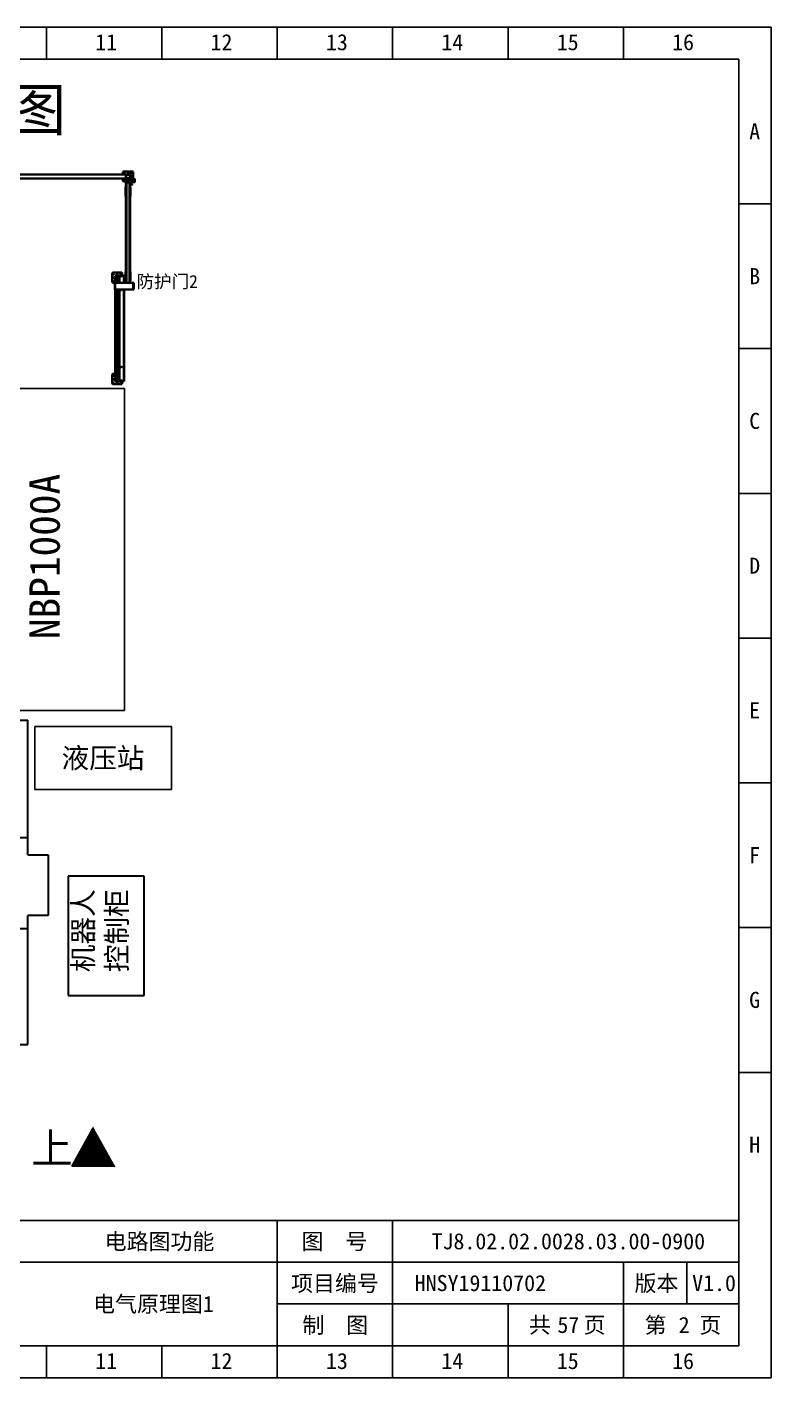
# Model space of a CAD drawing. Header units: millimetres. Extents: x 914 to 910632, y -176 to 682692.
# Drawn here: x 2414.4 to 2530.1, y 1770.9 to 1980.9 of the extents above; entities that cross this region are included whole.
import ezdxf
from ezdxf.enums import TextEntityAlignment as Align

# ---------------------------------------------------------------- set-up
doc = ezdxf.new("R2010")
doc.units = ezdxf.units.MM
doc.linetypes.add('EB_DASHDOT', pattern=[39, 30, -3, 3, -3])
for name, color, linetype, lineweight in [('尺寸线层', 3, 'Continuous', 18), ('画图', 3, 'Continuous', 30), ('绘图', 7, 'Continuous', 30)]:
    doc.layers.add(name, color=color, linetype=linetype, lineweight=lineweight)
doc.layers.add('建筑', color=4, linetype='Continuous')
doc.styles.get("Standard").update_dxf_attribs({"font": 'arial.ttf'})
doc.styles.add('宋体', font='')
doc.styles.get('宋体').set_extended_font_data('宋体')

# ---------------------------------------------------------------- blocks, each defined once
blk = doc.blocks.new('ee4e34')
at = {"layer": '画图', "lineweight": 30}
for p, q in [((1170974, -786413), (1170974, -789613)), ((1170974, -786413), (1172074, -786413)), ((1172074, -787741), (1172074, -786413)), ((1170974, -787570), (1172074, -787570)), ((1172074, -787741), (1172274, -787741)), ((1172274, -787741), (1172274, -788341)), ((1172074, -789613), (1172074, -788341)), ((1172274, -788341), (1172074, -788341)), ((1170974, -788470), (1172074, -788470)), ((1170974, -789613), (1172074, -789613))]:
    blk.add_line(p, q, dxfattribs=at)
at = {"layer": '尺寸线层', "color": 0}
blk.add_text('去毛刺', height=300, rotation=270, dxfattribs=at).set_placement((1171462, -787577))
blk = doc.blocks.new('后右')
at = {"color": 4, "linetype": 'Continuous', "lineweight": 35}
for p, q in [((1204819, -781787), (1204819, -780687)), ((1204859, -781787), (1204859, -780687)), ((1202794, -781651), (1202789, -781656)), ((1202789, -781698), (1202789, -781656)), ((1202789, -781698), (1202789, -781703)), ((1202814, -781698), (1202789, -781698)), ((1202789, -781746), (1202789, -781703)), ((1202814, -781703), (1202789, -781703)), ((1202794, -781651), (1202836, -781651)), ((1202814, -781698), (1202814, -781703)), ((1202819, -781698), (1202814, -781698)), ((1202819, -781703), (1202814, -781703)), ((1203724, -781681), (1202819, -781681)), ((1202819, -781689), (1202819, -781681)), ((1202819, -781713), (1202819, -781689)), ((1203724, -781689), (1202819, -781689)), ((1202819, -781721), (1202819, -781713)), ((1203724, -781713), (1202819, -781713)), ((1202819, -781721), (1203724, -781721)), ((1202819, -781724), (1202819, -781721)), ((1202819, -781766), (1202819, -781724)), ((1202819, -781724), (1203724, -781724)), ((1202836, -781651), (1202841, -781651)), ((1202836, -781676), (1202836, -781651)), ((1202836, -781681), (1202836, -781676)), ((1202836, -781676), (1202841, -781676)), ((1202841, -781651), (1202884, -781651)), ((1202841, -781676), (1202841, -781651)), ((1202841, -781681), (1202841, -781676)), ((1202889, -781656), (1202884, -781651)), ((1202889, -781656), (1202889, -781681)), ((1203724, -781678), (1203724, -781682)), ((1203724, -781678), (1203789, -781678)), ((1203724, -781682), (1203789, -781682)), ((1203724, -781682), (1203724, -781859)), ((1203794, -781651), (1203789, -781656)), ((1203789, -781678), (1203789, -781656)), ((1203789, -781678), (1203789, -781682)), ((1203859, -781681), (1203789, -781681)), ((1203789, -781682), (1203789, -781859)), ((1203859, -781689), (1203789, -781689)), ((1203859, -781713), (1203789, -781713)), ((1203789, -781721), (1203859, -781721)), ((1203789, -781724), (1203859, -781724)), ((1203794, -781651), (1203836, -781651)), ((1203841, -781651), (1203836, -781651)), ((1203836, -781651), (1203836, -781676)), ((1203841, -781676), (1203836, -781676)), ((1203836, -781676), (1203836, -781681)), ((1203841, -781651), (1203884, -781651)), ((1203841, -781651), (1203841, -781676)), ((1203841, -781676), (1203841, -781681)), ((1203859, -781681), (1203859, -781689)), ((1203859, -781689), (1203859, -781713)), ((1203859, -781698), (1203864, -781698)), ((1203859, -781703), (1203864, -781703)), ((1203859, -781713), (1203859, -781721)), ((1203859, -781724), (1203859, -781721)), ((1203859, -781766), (1203859, -781724)), ((1203864, -781698), (1203864, -781703)), ((1203864, -781698), (1203889, -781698)), ((1203864, -781703), (1203889, -781703)), ((1203889, -781656), (1203884, -781651)), ((1203889, -781656), (1203889, -781698)), ((1203889, -781698), (1203889, -781703)), ((1203889, -781703), (1203889, -781746)), ((1202789, -781746), (1202794, -781751)), ((1202819, -781751), (1202794, -781751)), ((1202819, -781769), (1202819, -781766)), ((1202819, -781766), (1203724, -781766)), ((1202819, -781769), (1203724, -781769)), ((1203724, -781859), (1203789, -781859)), ((1203724, -781859), (1203724, -781863)), ((1203724, -781863), (1203789, -781863)), ((1203789, -781766), (1203859, -781766)), ((1203789, -781769), (1203859, -781769)), ((1203789, -781775), (1203848, -781775)), ((1203789, -781787), (1203848, -781787)), ((1204778, -781792), (1203789, -781792)), ((1204778, -781822), (1203789, -781822)), ((1204778, -781827), (1203789, -781827)), ((1203789, -781859), (1203789, -781863)), ((1203795, -781769), (1203795, -781770)), ((1203795, -781770), (1203821, -781770)), ((1203798, -781770), (1203798, -781775)), ((1203808, -781832), (1203808, -781827)), ((1203898, -781832), (1203808, -781832)), ((1203818, -781775), (1203818, -781770)), ((1203821, -781770), (1203821, -781769)), ((1203848, -781775), (1203848, -781787)), ((1203848, -781782), (1203898, -781782)), ((1204778, -781787), (1203848, -781787)), ((1203884, -781751), (1203859, -781751)), ((1203859, -781766), (1203859, -781769)), ((1203884, -781751), (1203889, -781746)), ((1203898, -781782), (1203898, -781787)), ((1203898, -781827), (1203898, -781832)), ((1204643, -781787), (1204643, -781782)), ((1204643, -781782), (1204733, -781782)), ((1204643, -781832), (1204643, -781827)), ((1204733, -781832), (1204643, -781832)), ((1204733, -781782), (1204733, -781787)), ((1204733, -781827), (1204733, -781832)), ((1204749, -781835), (1204749, -781839)), ((1204760, -781835), (1204749, -781835)), ((1204749, -781839), (1204760, -781839)), ((1204755, -781846), (1204754, -781847)), ((1204754, -781847), (1204754, -781849)), ((1204754, -781847), (1204765, -781847)), ((1204754, -781849), (1204755, -781849)), ((1204754, -781849), (1204765, -781849)), ((1204765, -781846), (1204755, -781846)), ((1204755, -781849), (1204765, -781849)), ((1204756, -781839), (1204756, -781846)), ((1204760, -781839), (1204760, -781835)), ((1204784, -781835), (1204760, -781835)), ((1204838, -781839), (1204760, -781839)), ((1204763, -781846), (1204763, -781839)), ((1204765, -781847), (1204765, -781846)), ((1204765, -781849), (1204765, -781847)), ((1204765, -781849), (1204765, -781849)), ((1204778, -781787), (1204778, -781792)), ((1204778, -781792), (1204778, -781822)), ((1204778, -781822), (1204778, -781827)), ((1204780, -781792), (1204780, -781822)), ((1204783, -781806), (1204780, -781806)), ((1204780, -781809), (1204783, -781809)), ((1204813, -781787), (1204783, -781787)), ((1204813, -781790), (1204783, -781790)), ((1204783, -781809), (1204783, -781806)), ((1204783, -781825), (1204813, -781825)), ((1204783, -781835), (1204783, -781827)), ((1204783, -781827), (1204813, -781827)), ((1204783, -781858), (1204783, -781839)), ((1204813, -781858), (1204783, -781858)), ((1204783, -781874), (1204783, -781859)), ((1204784, -781830), (1204784, -781827)), ((1204784, -781830), (1204787, -781830)), ((1204784, -781835), (1204784, -781830)), ((1204784, -781835), (1204812, -781835)), ((1204787, -781830), (1204787, -781827)), ((1204787, -781830), (1204809, -781830)), ((1204794, -781757), (1204789, -781762)), ((1204789, -781787), (1204789, -781762)), ((1204789, -781805), (1204789, -781790)), ((1204789, -781805), (1204789, -781810)), ((1204789, -781805), (1204814, -781805)), ((1204789, -781825), (1204789, -781810)), ((1204789, -781810), (1204814, -781810)), ((1204791, -781842), (1204791, -781839)), ((1204791, -781842), (1204793, -781842)), ((1204793, -781849), (1204792, -781850)), ((1204792, -781850), (1204792, -781852)), ((1204792, -781850), (1204798, -781850)), ((1204792, -781852), (1204793, -781852)), ((1204792, -781852), (1204798, -781852)), ((1204793, -781842), (1204793, -781839)), ((1204793, -781842), (1204803, -781842)), ((1204798, -781849), (1204793, -781849)), ((1204793, -781852), (1204803, -781852)), ((1204794, -781757), (1204819, -781757)), ((1204795, -781842), (1204795, -781849)), ((1204803, -781849), (1204798, -781849)), ((1204798, -781850), (1204803, -781850)), ((1204798, -781852), (1204803, -781852)), ((1204801, -781849), (1204801, -781842)), ((1204803, -781839), (1204803, -781842)), ((1204803, -781842), (1204805, -781842)), ((1204803, -781850), (1204803, -781849)), ((1204803, -781852), (1204803, -781850)), ((1204803, -781852), (1204803, -781852)), ((1204805, -781842), (1204805, -781839)), ((1204809, -781827), (1204809, -781830)), ((1204809, -781830), (1204812, -781830)), ((1204812, -781830), (1204812, -781827)), ((1204812, -781835), (1204812, -781830)), ((1204824, -781835), (1204812, -781835)), ((1204813, -781835), (1204813, -781827)), ((1204813, -781858), (1204813, -781839)), ((1204836, -781857), (1204813, -781857)), ((1204813, -781859), (1204813, -781874)), ((1204814, -781805), (1204814, -781810)), ((1204814, -781805), (1204815, -781805)), ((1204814, -781810), (1204815, -781810)), ((1204815, -781822), (1204815, -781792)), ((1204818, -781822), (1204818, -781792)), ((1204818, -781805), (1204819, -781805)), ((1204818, -781810), (1204819, -781810)), ((1204859, -781787), (1204819, -781787)), ((1204819, -781792), (1204819, -781822)), ((1204821, -781792), (1204821, -781822)), ((1204854, -781787), (1204824, -781787)), ((1204854, -781790), (1204824, -781790)), ((1204824, -781825), (1204854, -781825)), ((1204824, -781827), (1204824, -781830)), ((1204824, -781827), (1204854, -781827)), ((1204824, -781830), (1204827, -781830)), ((1204824, -781830), (1204824, -781835)), ((1204824, -781835), (1204852, -781835)), ((1204827, -781830), (1204827, -781827)), ((1204827, -781830), (1204849, -781830)), ((1204832, -781839), (1204832, -781842)), ((1204832, -781842), (1204833, -781842)), ((1204832, -781842), (1204843, -781842)), ((1204833, -781842), (1204838, -781842)), ((1204836, -781857), (1204836, -781842)), ((1204836, -781857), (1204841, -781857)), ((1204838, -781835), (1204838, -781839)), ((1204838, -781839), (1204849, -781839)), ((1204838, -781842), (1204843, -781842)), ((1204841, -781857), (1204841, -781842)), ((1204884, -781857), (1204841, -781857)), ((1204843, -781842), (1204843, -781839)), ((1204843, -781842), (1204843, -781842)), ((1204849, -781827), (1204849, -781830)), ((1204849, -781830), (1204852, -781830)), ((1204849, -781839), (1204849, -781835)), ((1204852, -781827), (1204852, -781830)), ((1204853, -781828), (1204852, -781828)), ((1204852, -781830), (1204853, -781830)), ((1204852, -781830), (1204852, -781835)), ((1204852, -781832), (1204853, -781832)), ((1204854, -781828), (1204853, -781828)), ((1204853, -781830), (1204854, -781830)), ((1204854, -781828), (1204854, -781828)), ((1204856, -781828), (1204854, -781828)), ((1204854, -781830), (1204854, -781830)), ((1204854, -781830), (1204856, -781830)), ((1204855, -781832), (1204855, -781832)), ((1204856, -781822), (1204856, -781792)), ((1204856, -781828), (1204856, -781828)), ((1204857, -781828), (1204856, -781828)), ((1204856, -781830), (1204856, -781830)), ((1204856, -781830), (1204857, -781830)), ((1204859, -781828), (1204857, -781828)), ((1204857, -781830), (1204859, -781830)), ((1204858, -781826), (1204858, -781826)), ((1204858, -781832), (1204858, -781832)), ((1204859, -781757), (1204884, -781757)), ((1204859, -781822), (1204859, -781792)), ((1204859, -781805), (1204864, -781805)), ((1204859, -781810), (1204864, -781810)), ((1204861, -781828), (1204859, -781828)), ((1204859, -781828), (1204859, -781828)), ((1204859, -781828), (1204859, -781828)), ((1204859, -781830), (1204861, -781830)), ((1204859, -781830), (1204859, -781830)), ((1204859, -781830), (1204859, -781830)), ((1204861, -781826), (1204860, -781826)), ((1204860, -781832), (1204861, -781832)), ((1204862, -781828), (1204861, -781828)), ((1204861, -781830), (1204862, -781830)), ((1204864, -781828), (1204862, -781828)), ((1204862, -781828), (1204862, -781828)), ((1204862, -781830), (1204864, -781830)), ((1204862, -781830), (1204862, -781830)), ((1204863, -781826), (1204863, -781826)), ((1204863, -781832), (1204863, -781832)), ((1204864, -781805), (1204864, -781810)), ((1204864, -781805), (1204889, -781805)), ((1204864, -781810), (1204889, -781810)), ((1204864, -781828), (1204864, -781828)), ((1204864, -781828), (1204864, -781828)), ((1204867, -781828), (1204864, -781828)), ((1204864, -781830), (1204864, -781830)), ((1204864, -781830), (1204864, -781830)), ((1204864, -781830), (1204867, -781830)), ((1204866, -781826), (1204866, -781826)), ((1204866, -781832), (1204866, -781832)), ((1204869, -781828), (1204867, -781828)), ((1204867, -781828), (1204867, -781828)), ((1204867, -781828), (1204867, -781828)), ((1204867, -781830), (1204869, -781830)), ((1204867, -781830), (1204867, -781830)), ((1204867, -781830), (1204867, -781830)), ((1204869, -781826), (1204868, -781826)), ((1204868, -781832), (1204869, -781832)), ((1204870, -781828), (1204869, -781828)), ((1204869, -781830), (1204870, -781830)), ((1204872, -781828), (1204870, -781828)), ((1204870, -781828), (1204870, -781828)), ((1204870, -781830), (1204872, -781830)), ((1204870, -781830), (1204870, -781830)), ((1204871, -781826), (1204871, -781826)), ((1204871, -781832), (1204871, -781832)), ((1204875, -781828), (1204872, -781828)), ((1204872, -781828), (1204872, -781828)), ((1204872, -781828), (1204872, -781828)), ((1204872, -781830), (1204875, -781830)), ((1204872, -781830), (1204872, -781830)), ((1204872, -781830), (1204872, -781830)), ((1204874, -781826), (1204873, -781826)), ((1204873, -781832), (1204874, -781832)), ((1204877, -781828), (1204875, -781828)), ((1204875, -781828), (1204875, -781828)), ((1204875, -781828), (1204875, -781828)), ((1204875, -781830), (1204877, -781830)), ((1204875, -781830), (1204875, -781830)), ((1204875, -781830), (1204875, -781830)), ((1204876, -781826), (1204876, -781826)), ((1204876, -781832), (1204876, -781832)), ((1204878, -781828), (1204877, -781828)), ((1204877, -781830), (1204878, -781830)), ((1204880, -781828), (1204878, -781828)), ((1204878, -781828), (1204878, -781828)), ((1204878, -781830), (1204880, -781830)), ((1204878, -781830), (1204878, -781830)), ((1204879, -781826), (1204879, -781826)), ((1204879, -781832), (1204879, -781832)), ((1204882, -781828), (1204880, -781828)), ((1204880, -781828), (1204880, -781828)), ((1204880, -781828), (1204880, -781828)), ((1204880, -781830), (1204882, -781830)), ((1204880, -781830), (1204880, -781830)), ((1204880, -781830), (1204880, -781830)), ((1204882, -781820), (1204881, -781821)), ((1204881, -781837), (1204882, -781838)), ((1204882, -781820), (1204882, -781820)), ((1204882, -781820), (1204882, -781820)), ((1204882, -781820), (1204882, -781821)), ((1204883, -781828), (1204882, -781828)), ((1204882, -781830), (1204883, -781830)), ((1204882, -781838), (1204882, -781838)), ((1204882, -781838), (1204882, -781838)), ((1204884, -781821), (1204883, -781820)), ((1204883, -781820), (1204883, -781821)), ((1204883, -781828), (1204883, -781828)), ((1204883, -781830), (1204883, -781830)), ((1204883, -781838), (1204884, -781837)), ((1204889, -781762), (1204884, -781757)), ((1204884, -781857), (1204889, -781852)), ((1204889, -781762), (1204889, -781805)), ((1204889, -781805), (1204889, -781810)), ((1204889, -781810), (1204889, -781852)), ((1204812, -781875), (1204784, -781875)), ((1204787, -781869), (1204794, -781869)), ((1204794, -781873), (1204787, -781873)), ((1204802, -781869), (1204809, -781869)), ((1204809, -781873), (1204802, -781873))]:
    blk.add_line(p, q, dxfattribs=at)
at = {"color": 4, "linetype": 'Continuous', "lineweight": 35, "flags": 128}
for points in [[(1204855, -781827), (1204855, -781827), (1204855, -781827)], [(1204879, -781826), (1204879, -781826), (1204879, -781824), (1204880, -781823), (1204880, -781822), (1204880, -781821), (1204881, -781821)], [(1204879, -781828), (1204879, -781827), (1204879, -781827)], [(1204879, -781831), (1204879, -781831), (1204879, -781830)], [(1204881, -781837), (1204880, -781837), (1204880, -781836), (1204880, -781835), (1204879, -781834), (1204879, -781832), (1204879, -781832)], [(1204886, -781829), (1204886, -781827), (1204886, -781826), (1204886, -781824), (1204885, -781823), (1204885, -781822), (1204885, -781821), (1204884, -781821), (1204884, -781821), (1204883, -781821), (1204883, -781822), (1204882, -781823), (1204882, -781824), (1204882, -781826), (1204882, -781827), (1204882, -781828)], [(1204882, -781828), (1204882, -781828), (1204882, -781826), (1204883, -781825), (1204883, -781824), (1204883, -781823), (1204884, -781823), (1204884, -781822), (1204884, -781823), (1204885, -781823), (1204885, -781824), (1204885, -781825), (1204886, -781827), (1204886, -781828), (1204886, -781830), (1204886, -781831), (1204885, -781833), (1204885, -781834), (1204885, -781835), (1204884, -781835), (1204884, -781836), (1204884, -781836), (1204883, -781835), (1204883, -781834), (1204883, -781833), (1204882, -781832), (1204882, -781831), (1204882, -781830)], [(1204882, -781830), (1204882, -781831), (1204882, -781832), (1204882, -781834), (1204882, -781835), (1204883, -781836), (1204883, -781837), (1204884, -781837), (1204884, -781837), (1204885, -781837), (1204885, -781836), (1204885, -781835), (1204886, -781834), (1204886, -781832), (1204886, -781831), (1204886, -781829)]]:
    blk.add_lwpolyline(points, dxfattribs=at)
at = {"color": 4, "linetype": 'Continuous', "lineweight": 35}
for centre, radius in [((1202801, -781663), 7), ((1202801, -781739), 7), ((1202877, -781663), 7), ((1203801, -781663), 7), ((1203877, -781663), 7), ((1203877, -781739), 7), ((1202824, -781740), 3), ((1202824, -781760), 3), ((1202824, -781740), 2.1), ((1202824, -781760), 2.1), ((1202959, -781740), 3), ((1202959, -781760), 3), ((1203719, -781740), 3), ((1203719, -781760), 3), ((1203854, -781740), 3), ((1203854, -781760), 3), ((1203854, -781740), 2.1), ((1203854, -781760), 2.1), ((1204801, -781769), 7), ((1204877, -781769), 7), ((1204877, -781845), 7)]:
    blk.add_circle(centre, radius, dxfattribs=at)
for centre, radius, start, end in [((1204783, -781792), 5, 90, 180), ((1204783, -781822), 5, 180, 270), ((1204783, -781792), 2.5, 90, 180), ((1204783, -781822), 2.5, 180, 270), ((1204784, -781859), 1, 90, 180), ((1204812, -781859), 1, 0, 90), ((1204813, -781792), 5, 0, 90), ((1204813, -781792), 2.5, 0, 90), ((1204813, -781822), 5, 270, 0), ((1204813, -781822), 2.5, 270, 0), ((1204824, -781792), 5, 90, 180), ((1204824, -781822), 5, 180, 270), ((1204824, -781792), 2.5, 90, 180), ((1204824, -781822), 2.5, 180, 270), ((1204851, -781829), 0.6, 324.1853, 35.8147), ((1204852, -781832), 0.602, 272.3669, 65.7855), ((1204853, -781829), 0.6, 271.7334, 88.2666), ((1204853, -781832), 0.6, 271.4477, 88.5523), ((1204854, -781792), 5, 0, 90), ((1204854, -781792), 2.5, 0, 90), ((1204854, -781822), 5, 270, 0), ((1204854, -781822), 2.5, 270, 0), ((1204854, -781829), 0.6, 270, 90), ((1204854, -781829), 0.589, 358.9254, 88.918), ((1204854, -781829), 0.589, 271.0753, 1.0699), ((1204855, -781827), 0.583, 270.8447, 339.9422), ((1204855, -781832), 0.602, 272.372, 65.7575), ((1204855, -781832), 0.6, 271.4477, 88.5523), ((1204856, -781829), 0.6, 271.7334, 88.2666), ((1204856, -781829), 0.59, 358.9717, 88.8954), ((1204856, -781829), 0.59, 271.0979, 1.0237), ((1204857, -781829), 0.6, 270, 90), ((1204858, -781827), 0.602, 298.0005, 88.7074), ((1204858, -781827), 0.6, 271.432, 88.568), ((1204858, -781832), 0.602, 272.372, 65.7575), ((1204858, -781832), 0.6, 271.432, 88.568), ((1204859, -781829), 0.6, 270, 90), ((1204859, -781829), 0.6, 271.7334, 88.2666), ((1204859, -781829), 0.589, 358.9583, 88.9087), ((1204859, -781829), 0.589, 271.0847, 1.037), ((1204860, -781827), 0.602, 298.0005, 88.7074), ((1204860, -781832), 0.602, 272.372, 65.7575), ((1204861, -781827), 0.6, 271.432, 88.568), ((1204861, -781829), 0.6, 271.7255, 88.2745), ((1204861, -781832), 0.6, 271.432, 88.568), ((1204862, -781829), 0.6, 270, 90), ((1204862, -781829), 0.589, 358.9583, 88.9087), ((1204862, -781829), 0.589, 271.0847, 1.037), ((1204863, -781827), 0.602, 297.9709, 88.737), ((1204863, -781827), 0.6, 271.432, 88.568), ((1204863, -781832), 0.602, 272.3432, 65.7863), ((1204863, -781832), 0.6, 271.432, 88.568), ((1204864, -781829), 0.6, 270, 90), ((1204864, -781829), 0.6, 271.7097, 88.2903), ((1204864, -781829), 0.589, 358.9587, 88.8847), ((1204864, -781829), 0.589, 271.1086, 1.0367), ((1204866, -781827), 0.602, 297.9709, 88.737), ((1204866, -781827), 0.6, 271.432, 88.568), ((1204866, -781832), 0.602, 272.3669, 65.7855), ((1204866, -781832), 0.6, 271.432, 88.568), ((1204867, -781829), 0.6, 270, 90), ((1204867, -781829), 0.6, 271.7097, 88.2903), ((1204867, -781829), 0.589, 358.9587, 88.8847), ((1204867, -781829), 0.589, 271.1086, 1.0367), ((1204868, -781827), 0.602, 297.9709, 88.737), ((1204868, -781832), 0.602, 272.3669, 65.7855), ((1204869, -781827), 0.6, 271.4241, 88.5759), ((1204869, -781829), 0.6, 271.7334, 88.2666), ((1204869, -781832), 0.6, 271.4241, 88.5759), ((1204870, -781829), 0.6, 270, 90), ((1204870, -781829), 0.589, 358.9254, 88.918), ((1204870, -781829), 0.589, 271.0753, 1.0699), ((1204871, -781827), 0.602, 298.0002, 88.7305), ((1204871, -781827), 0.6, 271.4241, 88.5759), ((1204871, -781832), 0.602, 272.3669, 65.7855), ((1204871, -781832), 0.6, 271.4241, 88.5759), ((1204872, -781829), 0.6, 270, 90), ((1204872, -781829), 0.6, 271.7334, 88.2666), ((1204872, -781829), 0.589, 358.9254, 88.918), ((1204872, -781829), 0.589, 271.0753, 1.0699), ((1204873, -781827), 0.602, 298.0005, 88.7074), ((1204873, -781832), 0.602, 272.372, 65.7575), ((1204874, -781827), 0.6, 271.4477, 88.5523), ((1204874, -781832), 0.6, 271.4477, 88.5523), ((1204875, -781829), 0.6, 270, 90), ((1204875, -781829), 0.6, 271.7334, 88.2666), ((1204875, -781829), 0.589, 358.9254, 88.918), ((1204875, -781829), 0.589, 271.0753, 1.0699), ((1204876, -781827), 0.602, 298.0005, 88.7074), ((1204876, -781827), 0.6, 271.4477, 88.5523), ((1204876, -781832), 0.602, 272.372, 65.7575), ((1204876, -781832), 0.6, 271.4477, 88.5523), ((1204877, -781829), 0.6, 271.7334, 88.2666), ((1204878, -781829), 0.6, 270, 90), ((1204878, -781829), 0.59, 358.9717, 88.8954), ((1204878, -781829), 0.59, 271.0979, 1.0237), ((1204879, -781827), 0.602, 298.0005, 88.7074), ((1204879, -781827), 0.6, 271.432, 88.568), ((1204879, -781832), 0.602, 272.372, 65.7575), ((1204879, -781832), 0.6, 271.432, 88.568), ((1204880, -781829), 0.6, 270, 90), ((1204880, -781829), 0.6, 271.7334, 88.2666), ((1204880, -781829), 0.589, 358.9583, 88.9087), ((1204880, -781829), 0.589, 271.0847, 1.037), ((1204882, -781829), 0.6, 271.7255, 88.2745), ((1204863, -781829), 19.9, 0.9907, 11.265), ((1204883, -781829), 0.6, 270, 90), ((1204883, -781829), 0.589, 358.9583, 88.9087), ((1204883, -781829), 0.589, 271.0847, 1.037), ((1204863, -781829), 19.9, 348.735, 359.0093), ((1204784, -781874), 1, 180, 270), ((1204787, -781871), 2.15, 90, 270), ((1204794, -781871), 2.15, 270, 90), ((1204802, -781871), 2.15, 90, 270), ((1204809, -781871), 2.15, 270, 90), ((1204812, -781874), 1, 270, 0)]:
    blk.add_arc(centre, radius, start, end, dxfattribs=at)
for points, knots in [([(1204852, -781828), (1204852, -781828), (1204852, -781828), (1204852, -781828), (1204852, -781828), (1204853, -781827), (1204853, -781827), (1204853, -781827)], [0, 0, 0, 0, 0.14997, 0.35312, 0.66219, 0.944066, 1, 1, 1, 1]), ([(1204853, -781831), (1204853, -781831), (1204853, -781831), (1204853, -781831), (1204852, -781831), (1204852, -781830), (1204852, -781830), (1204852, -781830), (1204852, -781830)], [0, 0, 0, 0, 0.166164, 0.385871, 0.593402, 0.775292, 0.990629, 1, 1, 1, 1]), ([(1204852, -781832), (1204852, -781832), (1204852, -781832), (1204852, -781832), (1204852, -781832), (1204852, -781832)], [0, 0, 0, 0, 0.1392738, 0.6811123, 1, 1, 1, 1]), ([(1204853, -781827), (1204853, -781827), (1204853, -781827), (1204853, -781828), (1204853, -781828), (1204853, -781828), (1204853, -781828), (1204853, -781828)], [0, 0, 0, 0, 0.111496, 0.411689, 0.674861, 0.986442, 1, 1, 1, 1]), ([(1204853, -781832), (1204853, -781832), (1204853, -781832), (1204853, -781832), (1204854, -781832), (1204854, -781831), (1204854, -781831), (1204854, -781830), (1204854, -781830), (1204854, -781830), (1204854, -781830)], [0, 0, 0, 0, 0.046494, 0.194739, 0.377837, 0.537841, 0.684887, 0.808088, 0.948727, 1, 1, 1, 1]), ([(1204853, -781830), (1204853, -781830), (1204853, -781830), (1204853, -781830), (1204853, -781831), (1204853, -781831), (1204853, -781831), (1204853, -781831)], [0, 0, 0, 0, 0.139851, 0.329292, 0.617507, 0.880363, 1, 1, 1, 1]), ([(1204854, -781828), (1204854, -781828), (1204854, -781828), (1204854, -781828), (1204854, -781827), (1204854, -781827), (1204854, -781827)], [0, 0, 0, 0, 0.2683989, 0.5390076, 0.9723744, 1, 1, 1, 1]), ([(1204854, -781827), (1204854, -781827), (1204854, -781827), (1204854, -781828), (1204854, -781828)], [0, 0, 0, 0, 0.355247, 1, 1, 1, 1]), ([(1204854, -781831), (1204854, -781831), (1204854, -781831), (1204854, -781831), (1204854, -781832), (1204854, -781832), (1204855, -781832), (1204855, -781832), (1204855, -781832)], [0, 0, 0, 0, 0.1295139, 0.3175884, 0.5099027, 0.7077593, 0.891702, 1, 1, 1, 1]), ([(1204855, -781828), (1204855, -781828), (1204855, -781828), (1204855, -781828), (1204855, -781828), (1204855, -781827), (1204855, -781827), (1204855, -781827), (1204855, -781827), (1204855, -781827)], [0, 0, 0, 0, 0.102766, 0.241973, 0.453762, 0.646915, 0.822722, 0.972546, 1, 1, 1, 1]), ([(1204855, -781827), (1204855, -781827), (1204855, -781827), (1204855, -781827), (1204855, -781828), (1204855, -781828), (1204855, -781828), (1204855, -781828), (1204855, -781828)], [0, 0, 0, 0, 0.166166, 0.385899, 0.593397, 0.775289, 0.990629, 1, 1, 1, 1]), ([(1204855, -781831), (1204855, -781831), (1204855, -781831), (1204855, -781831), (1204855, -781831), (1204855, -781830), (1204855, -781830), (1204855, -781830), (1204855, -781830)], [0, 0, 0, 0, 0.166211, 0.385913, 0.5934, 0.775285, 0.990637, 1, 1, 1, 1]), ([(1204855, -781832), (1204855, -781832), (1204856, -781832), (1204856, -781832), (1204856, -781832), (1204856, -781831), (1204856, -781831), (1204857, -781830), (1204857, -781830), (1204857, -781830), (1204857, -781830)], [0, 0, 0, 0, 0.046337, 0.194103, 0.376583, 0.536024, 0.682605, 0.805382, 0.945545, 1, 1, 1, 1]), ([(1204855, -781830), (1204855, -781830), (1204855, -781830), (1204855, -781830), (1204855, -781831), (1204855, -781831), (1204855, -781831), (1204855, -781831)], [0, 0, 0, 0, 0.139868, 0.329284, 0.61755, 0.88036, 1, 1, 1, 1]), ([(1204857, -781828), (1204857, -781828), (1204857, -781828), (1204857, -781828), (1204856, -781827), (1204856, -781827), (1204856, -781827), (1204856, -781827)], [0, 0, 0, 0, 0.154335, 0.305707, 0.548093, 0.780897, 1, 1, 1, 1]), ([(1204858, -781826), (1204858, -781826), (1204857, -781826), (1204857, -781826), (1204857, -781827), (1204857, -781827), (1204857, -781827), (1204857, -781828), (1204857, -781828)], [0, 0, 0, 0, 0.060955, 0.255337, 0.495384, 0.705125, 0.897932, 1, 1, 1, 1]), ([(1204857, -781831), (1204857, -781831), (1204857, -781831), (1204857, -781831), (1204857, -781832), (1204857, -781832), (1204857, -781832), (1204858, -781832), (1204858, -781832)], [0, 0, 0, 0, 0.129537, 0.317615, 0.509955, 0.707754, 0.8917, 1, 1, 1, 1]), ([(1204859, -781828), (1204859, -781828), (1204859, -781828), (1204859, -781828), (1204859, -781827), (1204859, -781827), (1204859, -781827), (1204859, -781826), (1204858, -781826), (1204858, -781826), (1204858, -781826)], [0, 0, 0, 0, 0.094918, 0.188019, 0.337071, 0.480247, 0.626631, 0.777269, 0.917299, 1, 1, 1, 1]), ([(1204858, -781828), (1204858, -781828), (1204858, -781828), (1204858, -781828), (1204858, -781828), (1204858, -781827), (1204858, -781827), (1204858, -781827), (1204858, -781827), (1204858, -781827)], [0, 0, 0, 0, 0.102777, 0.241961, 0.453782, 0.646897, 0.822705, 0.972541, 1, 1, 1, 1]), ([(1204858, -781827), (1204858, -781827), (1204858, -781827), (1204858, -781827), (1204858, -781828), (1204858, -781828), (1204858, -781828), (1204858, -781828), (1204858, -781828)], [0, 0, 0, 0, 0.166214, 0.38594, 0.593395, 0.775282, 0.990637, 1, 1, 1, 1]), ([(1204858, -781831), (1204858, -781831), (1204858, -781831), (1204858, -781831), (1204858, -781831), (1204858, -781830), (1204858, -781830), (1204858, -781830), (1204858, -781830)], [0, 0, 0, 0, 0.166165, 0.385874, 0.593388, 0.77528, 0.990629, 1, 1, 1, 1]), ([(1204858, -781832), (1204858, -781832), (1204858, -781832), (1204859, -781832), (1204859, -781832), (1204859, -781831), (1204859, -781831), (1204859, -781830), (1204859, -781830), (1204859, -781830), (1204859, -781830)], [0, 0, 0, 0, 0.046384, 0.19409, 0.376572, 0.536038, 0.682601, 0.805379, 0.945544, 1, 1, 1, 1]), ([(1204858, -781830), (1204858, -781830), (1204858, -781830), (1204858, -781830), (1204858, -781831), (1204858, -781831), (1204858, -781831), (1204858, -781831)], [0, 0, 0, 0, 0.139853, 0.329283, 0.617524, 0.880385, 1, 1, 1, 1]), ([(1204860, -781826), (1204860, -781826), (1204860, -781826), (1204860, -781826), (1204859, -781827), (1204859, -781827), (1204859, -781827), (1204859, -781828), (1204859, -781828)], [0, 0, 0, 0, 0.060956, 0.255315, 0.495368, 0.705143, 0.897929, 1, 1, 1, 1]), ([(1204859, -781831), (1204859, -781831), (1204859, -781831), (1204859, -781831), (1204859, -781832), (1204860, -781832), (1204860, -781832), (1204860, -781832), (1204860, -781832)], [0, 0, 0, 0, 0.129506, 0.317588, 0.509932, 0.707797, 0.891698, 1, 1, 1, 1]), ([(1204860, -781828), (1204860, -781828), (1204860, -781828), (1204860, -781828), (1204860, -781828), (1204860, -781827), (1204861, -781827), (1204861, -781827), (1204861, -781827), (1204861, -781827)], [0, 0, 0, 0, 0.102764, 0.241969, 0.453753, 0.646904, 0.822708, 0.972489, 1, 1, 1, 1]), ([(1204860, -781827), (1204860, -781827), (1204860, -781827), (1204860, -781827), (1204861, -781828), (1204861, -781828), (1204861, -781828), (1204861, -781828), (1204861, -781828)], [0, 0, 0, 0, 0.166158, 0.385892, 0.593391, 0.775284, 0.990625, 1, 1, 1, 1]), ([(1204861, -781831), (1204861, -781831), (1204861, -781831), (1204860, -781831), (1204860, -781831), (1204860, -781830), (1204860, -781830), (1204860, -781830), (1204860, -781830)], [0, 0, 0, 0, 0.166209, 0.385906, 0.593409, 0.775292, 0.99063, 1, 1, 1, 1]), ([(1204861, -781830), (1204861, -781830), (1204861, -781830), (1204861, -781830), (1204861, -781831), (1204860, -781831), (1204860, -781831), (1204860, -781831)], [0, 0, 0, 0, 0.139853, 0.329283, 0.617524, 0.880385, 1, 1, 1, 1]), ([(1204862, -781828), (1204862, -781828), (1204862, -781828), (1204862, -781828), (1204862, -781827), (1204862, -781827), (1204861, -781827), (1204861, -781826), (1204861, -781826), (1204861, -781826), (1204861, -781826)], [0, 0, 0, 0, 0.06204, 0.158511, 0.312993, 0.461369, 0.613069, 0.769179, 0.914295, 1, 1, 1, 1]), ([(1204861, -781832), (1204861, -781832), (1204861, -781832), (1204861, -781832), (1204861, -781832), (1204862, -781831), (1204862, -781831), (1204862, -781830), (1204862, -781830), (1204862, -781830), (1204862, -781830)], [0, 0, 0, 0, 0.0480296, 0.2009771, 0.3899577, 0.5550582, 0.7068224, 0.8339568, 0.9791132, 1, 1, 1, 1]), ([(1204863, -781826), (1204863, -781826), (1204863, -781826), (1204862, -781826), (1204862, -781827), (1204862, -781827), (1204862, -781827), (1204862, -781828), (1204862, -781828)], [0, 0, 0, 0, 0.060956, 0.255315, 0.495368, 0.705143, 0.897929, 1, 1, 1, 1]), ([(1204862, -781831), (1204862, -781831), (1204862, -781831), (1204862, -781831), (1204862, -781832), (1204862, -781832), (1204863, -781832), (1204863, -781832), (1204863, -781832)], [0, 0, 0, 0, 0.129527, 0.317585, 0.50993, 0.707795, 0.891697, 1, 1, 1, 1]), ([(1204864, -781828), (1204864, -781828), (1204864, -781828), (1204864, -781828), (1204864, -781827), (1204864, -781827), (1204864, -781827), (1204864, -781826), (1204864, -781826), (1204863, -781826), (1204863, -781826)], [0, 0, 0, 0, 0.09256, 0.185904, 0.33536, 0.478876, 0.625658, 0.776688, 0.917083, 1, 1, 1, 1]), ([(1204863, -781828), (1204863, -781828), (1204863, -781828), (1204863, -781828), (1204863, -781828), (1204863, -781827), (1204863, -781827), (1204863, -781827), (1204863, -781827), (1204863, -781827)], [0, 0, 0, 0, 0.102759, 0.241964, 0.453748, 0.646899, 0.82272, 0.972541, 1, 1, 1, 1]), ([(1204863, -781827), (1204863, -781827), (1204863, -781827), (1204863, -781827), (1204863, -781828), (1204863, -781828), (1204863, -781828), (1204863, -781828), (1204863, -781828)], [0, 0, 0, 0, 0.166207, 0.385938, 0.593396, 0.775287, 0.990625, 1, 1, 1, 1]), ([(1204863, -781831), (1204863, -781831), (1204863, -781831), (1204863, -781831), (1204863, -781831), (1204863, -781830), (1204863, -781830), (1204863, -781830), (1204863, -781830)], [0, 0, 0, 0, 0.166215, 0.385903, 0.593394, 0.775283, 0.99063, 1, 1, 1, 1]), ([(1204863, -781832), (1204863, -781832), (1204864, -781832), (1204864, -781832), (1204864, -781832), (1204864, -781831), (1204864, -781831), (1204864, -781830), (1204864, -781830), (1204864, -781830), (1204864, -781830)], [0, 0, 0, 0, 0.0465389, 0.1947798, 0.3778468, 0.537862, 0.6849034, 0.808092, 0.9487323, 1, 1, 1, 1]), ([(1204863, -781830), (1204863, -781830), (1204863, -781830), (1204863, -781830), (1204863, -781831), (1204863, -781831), (1204863, -781831), (1204863, -781831)], [0, 0, 0, 0, 0.1398529, 0.3292814, 0.6175008, 0.8803858, 1, 1, 1, 1]), ([(1204866, -781826), (1204866, -781826), (1204865, -781826), (1204865, -781826), (1204865, -781827), (1204865, -781827), (1204864, -781827), (1204864, -781828), (1204864, -781828)], [0, 0, 0, 0, 0.061012, 0.255355, 0.495419, 0.705147, 0.897917, 1, 1, 1, 1]), ([(1204864, -781831), (1204864, -781831), (1204864, -781831), (1204865, -781831), (1204865, -781832), (1204865, -781832), (1204865, -781832), (1204865, -781832), (1204866, -781832)], [0, 0, 0, 0, 0.1295275, 0.3176104, 0.5099556, 0.7078211, 0.891723, 1, 1, 1, 1]), ([(1204867, -781828), (1204867, -781828), (1204867, -781828), (1204867, -781828), (1204867, -781827), (1204867, -781827), (1204867, -781827), (1204867, -781826), (1204866, -781826), (1204866, -781826), (1204866, -781826)], [0, 0, 0, 0, 0.094916, 0.187997, 0.337061, 0.480233, 0.62663, 0.777265, 0.917254, 1, 1, 1, 1]), ([(1204866, -781828), (1204866, -781828), (1204866, -781828), (1204866, -781828), (1204866, -781828), (1204866, -781827), (1204866, -781827), (1204866, -781827), (1204866, -781827), (1204866, -781827)], [0, 0, 0, 0, 0.102764, 0.241957, 0.453742, 0.646911, 0.822667, 0.972489, 1, 1, 1, 1]), ([(1204866, -781827), (1204866, -781827), (1204866, -781827), (1204866, -781827), (1204866, -781828), (1204866, -781828), (1204866, -781828), (1204866, -781828), (1204866, -781828)], [0, 0, 0, 0, 0.166211, 0.385916, 0.593404, 0.775289, 0.99063, 1, 1, 1, 1]), ([(1204866, -781831), (1204866, -781831), (1204866, -781831), (1204866, -781831), (1204866, -781831), (1204866, -781830), (1204866, -781830), (1204866, -781830), (1204866, -781830)], [0, 0, 0, 0, 0.166165, 0.385857, 0.593388, 0.77528, 0.990629, 1, 1, 1, 1]), ([(1204866, -781832), (1204866, -781832), (1204866, -781832), (1204866, -781832), (1204867, -781832), (1204867, -781831), (1204867, -781831), (1204867, -781830), (1204867, -781830), (1204867, -781830), (1204867, -781830)], [0, 0, 0, 0, 0.048029, 0.201014, 0.389967, 0.555087, 0.706835, 0.833967, 0.979109, 1, 1, 1, 1]), ([(1204866, -781830), (1204866, -781830), (1204866, -781830), (1204866, -781830), (1204866, -781831), (1204866, -781831), (1204866, -781831), (1204866, -781831)], [0, 0, 0, 0, 0.139853, 0.329282, 0.617501, 0.880361, 1, 1, 1, 1]), ([(1204868, -781826), (1204868, -781826), (1204868, -781826), (1204868, -781826), (1204867, -781827), (1204867, -781827), (1204867, -781827), (1204867, -781828), (1204867, -781828)], [0, 0, 0, 0, 0.061015, 0.255316, 0.495362, 0.705152, 0.897932, 1, 1, 1, 1]), ([(1204867, -781831), (1204867, -781831), (1204867, -781831), (1204867, -781831), (1204867, -781832), (1204868, -781832), (1204868, -781832), (1204868, -781832), (1204868, -781832)], [0, 0, 0, 0, 0.129521, 0.317589, 0.509936, 0.707804, 0.891757, 1, 1, 1, 1]), ([(1204868, -781828), (1204868, -781828), (1204868, -781828), (1204868, -781828), (1204868, -781828), (1204868, -781827), (1204868, -781827), (1204868, -781827), (1204868, -781827), (1204868, -781827)], [0, 0, 0, 0, 0.102765, 0.241959, 0.453761, 0.646913, 0.822719, 0.972541, 1, 1, 1, 1]), ([(1204868, -781827), (1204868, -781827), (1204868, -781827), (1204868, -781827), (1204868, -781828), (1204869, -781828), (1204869, -781828), (1204869, -781828), (1204869, -781828)], [0, 0, 0, 0, 0.1661675, 0.3858839, 0.5933834, 0.7752772, 0.9906293, 1, 1, 1, 1]), ([(1204868, -781831), (1204868, -781831), (1204868, -781831), (1204868, -781831), (1204868, -781831), (1204868, -781830), (1204868, -781830), (1204868, -781830), (1204868, -781830)], [0, 0, 0, 0, 0.166203, 0.385906, 0.593394, 0.77528, 0.990633, 1, 1, 1, 1]), ([(1204869, -781830), (1204869, -781830), (1204869, -781830), (1204869, -781830), (1204868, -781831), (1204868, -781831), (1204868, -781831), (1204868, -781831)], [0, 0, 0, 0, 0.139868, 0.329284, 0.61755, 0.88036, 1, 1, 1, 1]), ([(1204870, -781828), (1204870, -781828), (1204870, -781828), (1204870, -781828), (1204870, -781827), (1204870, -781827), (1204869, -781827), (1204869, -781826), (1204869, -781826), (1204869, -781826), (1204869, -781826)], [0, 0, 0, 0, 0.0856374, 0.1796848, 0.3302786, 0.4748999, 0.6228221, 0.7749792, 0.9164051, 1, 1, 1, 1]), ([(1204869, -781832), (1204869, -781832), (1204869, -781832), (1204869, -781832), (1204869, -781832), (1204870, -781831), (1204870, -781831), (1204870, -781830), (1204870, -781830), (1204870, -781830), (1204870, -781830)], [0, 0, 0, 0, 0.046357, 0.194103, 0.376585, 0.536028, 0.682598, 0.805376, 0.945547, 1, 1, 1, 1]), ([(1204871, -781826), (1204871, -781826), (1204871, -781826), (1204870, -781826), (1204870, -781827), (1204870, -781827), (1204870, -781827), (1204870, -781828), (1204870, -781828)], [0, 0, 0, 0, 0.061014, 0.25531, 0.495381, 0.705116, 0.897934, 1, 1, 1, 1]), ([(1204870, -781831), (1204870, -781831), (1204870, -781831), (1204870, -781831), (1204870, -781832), (1204870, -781832), (1204871, -781832), (1204871, -781832), (1204871, -781832)], [0, 0, 0, 0, 0.129544, 0.317631, 0.509959, 0.7078, 0.891755, 1, 1, 1, 1]), ([(1204872, -781828), (1204872, -781828), (1204872, -781828), (1204872, -781828), (1204872, -781827), (1204872, -781827), (1204872, -781827), (1204872, -781826), (1204871, -781826), (1204871, -781826), (1204871, -781826)], [0, 0, 0, 0, 0.085637, 0.179684, 0.330261, 0.474902, 0.622801, 0.77498, 0.916405, 1, 1, 1, 1]), ([(1204871, -781828), (1204871, -781828), (1204871, -781828), (1204871, -781828), (1204871, -781828), (1204871, -781827), (1204871, -781827), (1204871, -781827), (1204871, -781827), (1204871, -781827)], [0, 0, 0, 0, 0.102779, 0.241978, 0.453788, 0.646947, 0.822712, 0.97254, 1, 1, 1, 1]), ([(1204871, -781827), (1204871, -781827), (1204871, -781827), (1204871, -781827), (1204871, -781828), (1204871, -781828), (1204871, -781828), (1204871, -781828), (1204871, -781828)], [0, 0, 0, 0, 0.166213, 0.38594, 0.593414, 0.775272, 0.990637, 1, 1, 1, 1]), ([(1204871, -781831), (1204871, -781831), (1204871, -781831), (1204871, -781831), (1204871, -781831), (1204871, -781830), (1204871, -781830), (1204871, -781830), (1204871, -781830)], [0, 0, 0, 0, 0.166157, 0.385866, 0.593398, 0.77529, 0.990629, 1, 1, 1, 1]), ([(1204871, -781832), (1204871, -781832), (1204871, -781832), (1204872, -781832), (1204872, -781832), (1204872, -781831), (1204872, -781831), (1204872, -781830), (1204872, -781830), (1204872, -781830), (1204872, -781830)], [0, 0, 0, 0, 0.046338, 0.194086, 0.376571, 0.536038, 0.682591, 0.80538, 0.945546, 1, 1, 1, 1]), ([(1204871, -781830), (1204871, -781830), (1204871, -781830), (1204871, -781830), (1204871, -781831), (1204871, -781831), (1204871, -781831), (1204871, -781831)], [0, 0, 0, 0, 0.139851, 0.329292, 0.617507, 0.880363, 1, 1, 1, 1]), ([(1204873, -781826), (1204873, -781826), (1204873, -781826), (1204873, -781826), (1204873, -781827), (1204872, -781827), (1204872, -781827), (1204872, -781828), (1204872, -781828)], [0, 0, 0, 0, 0.0610158, 0.2553172, 0.4953642, 0.7051336, 0.8979316, 1, 1, 1, 1]), ([(1204872, -781831), (1204872, -781831), (1204872, -781831), (1204873, -781831), (1204873, -781832), (1204873, -781832), (1204873, -781832), (1204873, -781832), (1204873, -781832)], [0, 0, 0, 0, 0.1295139, 0.3175884, 0.5099027, 0.7077593, 0.891702, 1, 1, 1, 1]), ([(1204873, -781828), (1204873, -781828), (1204873, -781828), (1204873, -781828), (1204874, -781828), (1204874, -781827), (1204874, -781827), (1204874, -781827), (1204874, -781827), (1204874, -781827)], [0, 0, 0, 0, 0.102766, 0.241973, 0.453762, 0.646915, 0.822722, 0.972546, 1, 1, 1, 1]), ([(1204874, -781831), (1204874, -781831), (1204874, -781831), (1204874, -781831), (1204874, -781831), (1204873, -781830), (1204873, -781830), (1204873, -781830), (1204873, -781830)], [0, 0, 0, 0, 0.166207, 0.385903, 0.593423, 0.775303, 0.99063, 1, 1, 1, 1]), ([(1204875, -781828), (1204875, -781828), (1204875, -781828), (1204875, -781828), (1204875, -781827), (1204875, -781827), (1204875, -781827), (1204874, -781826), (1204874, -781826), (1204874, -781826), (1204874, -781826)], [0, 0, 0, 0, 0.085639, 0.179687, 0.330284, 0.474927, 0.622829, 0.774964, 0.916451, 1, 1, 1, 1]), ([(1204874, -781827), (1204874, -781827), (1204874, -781827), (1204874, -781827), (1204874, -781828), (1204874, -781828), (1204874, -781828), (1204874, -781828), (1204874, -781828)], [0, 0, 0, 0, 0.166167, 0.385901, 0.593399, 0.775278, 0.990629, 1, 1, 1, 1]), ([(1204874, -781832), (1204874, -781832), (1204874, -781832), (1204874, -781832), (1204875, -781832), (1204875, -781831), (1204875, -781831), (1204875, -781830), (1204875, -781830), (1204875, -781830), (1204875, -781830)], [0, 0, 0, 0, 0.046337, 0.194084, 0.376589, 0.536032, 0.682583, 0.805371, 0.945547, 1, 1, 1, 1]), ([(1204874, -781830), (1204874, -781830), (1204874, -781830), (1204874, -781830), (1204874, -781831), (1204874, -781831), (1204874, -781831), (1204874, -781831)], [0, 0, 0, 0, 0.13986, 0.329313, 0.617547, 0.880419, 1, 1, 1, 1]), ([(1204876, -781826), (1204876, -781826), (1204876, -781826), (1204876, -781826), (1204875, -781827), (1204875, -781827), (1204875, -781827), (1204875, -781828), (1204875, -781828)], [0, 0, 0, 0, 0.06098, 0.255334, 0.495379, 0.705148, 0.897945, 1, 1, 1, 1]), ([(1204875, -781831), (1204875, -781831), (1204875, -781831), (1204875, -781831), (1204875, -781832), (1204876, -781832), (1204876, -781832), (1204876, -781832), (1204876, -781832)], [0, 0, 0, 0, 0.129535, 0.317585, 0.5099, 0.707758, 0.891701, 1, 1, 1, 1]), ([(1204878, -781828), (1204878, -781828), (1204878, -781828), (1204878, -781828), (1204878, -781827), (1204877, -781827), (1204877, -781827), (1204877, -781826), (1204877, -781826), (1204877, -781826), (1204876, -781826)], [0, 0, 0, 0, 0.085642, 0.179691, 0.330272, 0.474916, 0.622801, 0.774984, 0.91645, 1, 1, 1, 1]), ([(1204876, -781828), (1204876, -781828), (1204876, -781828), (1204876, -781828), (1204876, -781828), (1204876, -781827), (1204876, -781827), (1204876, -781827), (1204876, -781827), (1204876, -781827)], [0, 0, 0, 0, 0.102767, 0.241975, 0.453797, 0.646912, 0.822721, 0.972546, 1, 1, 1, 1]), ([(1204876, -781827), (1204876, -781827), (1204876, -781827), (1204876, -781827), (1204876, -781828), (1204876, -781828), (1204876, -781828), (1204876, -781828), (1204876, -781828)], [0, 0, 0, 0, 0.166216, 0.385945, 0.593402, 0.775292, 0.990629, 1, 1, 1, 1]), ([(1204876, -781831), (1204876, -781831), (1204876, -781831), (1204876, -781831), (1204876, -781831), (1204876, -781830), (1204876, -781830), (1204876, -781830), (1204876, -781830)], [0, 0, 0, 0, 0.166215, 0.385875, 0.593404, 0.775293, 0.99063, 1, 1, 1, 1]), ([(1204876, -781832), (1204876, -781832), (1204877, -781832), (1204877, -781832), (1204877, -781832), (1204877, -781831), (1204878, -781831), (1204878, -781830), (1204878, -781830), (1204878, -781830), (1204878, -781830)], [0, 0, 0, 0, 0.046338, 0.194085, 0.376569, 0.536035, 0.682599, 0.805378, 0.945544, 1, 1, 1, 1]), ([(1204876, -781830), (1204876, -781830), (1204876, -781830), (1204876, -781830), (1204876, -781831), (1204876, -781831), (1204876, -781831), (1204876, -781831)], [0, 0, 0, 0, 0.139851, 0.329292, 0.617507, 0.880363, 1, 1, 1, 1]), ([(1204879, -781826), (1204879, -781826), (1204879, -781826), (1204878, -781826), (1204878, -781827), (1204878, -781827), (1204878, -781827), (1204878, -781828), (1204878, -781828)], [0, 0, 0, 0, 0.060955, 0.25531, 0.495388, 0.705129, 0.897911, 1, 1, 1, 1]), ([(1204878, -781831), (1204878, -781831), (1204878, -781831), (1204878, -781831), (1204878, -781832), (1204878, -781832), (1204878, -781832), (1204879, -781832), (1204879, -781832)], [0, 0, 0, 0, 0.129504, 0.317583, 0.509924, 0.707753, 0.8917, 1, 1, 1, 1]), ([(1204880, -781828), (1204880, -781828), (1204880, -781828), (1204880, -781828), (1204880, -781827), (1204880, -781827), (1204880, -781827), (1204880, -781826), (1204879, -781826), (1204879, -781826), (1204879, -781826)], [0, 0, 0, 0, 0.0856429, 0.1796862, 0.3302808, 0.4749227, 0.6228061, 0.7749872, 0.9164515, 1, 1, 1, 1]), ([(1204879, -781828), (1204879, -781828), (1204879, -781828), (1204879, -781828), (1204879, -781828), (1204879, -781827), (1204879, -781827), (1204879, -781827), (1204879, -781827), (1204879, -781827)], [0, 0, 0, 0, 0.102764, 0.241968, 0.453751, 0.646901, 0.822657, 0.972489, 1, 1, 1, 1]), ([(1204879, -781827), (1204879, -781827), (1204879, -781827), (1204879, -781827), (1204879, -781828), (1204879, -781828), (1204879, -781828), (1204879, -781828), (1204879, -781828)], [0, 0, 0, 0, 0.166209, 0.385931, 0.593418, 0.775301, 0.99063, 1, 1, 1, 1]), ([(1204879, -781831), (1204879, -781831), (1204879, -781831), (1204879, -781831), (1204879, -781831), (1204879, -781830), (1204879, -781830), (1204879, -781830), (1204879, -781830)], [0, 0, 0, 0, 0.166209, 0.385906, 0.593409, 0.775292, 0.99063, 1, 1, 1, 1]), ([(1204879, -781832), (1204879, -781832), (1204879, -781832), (1204880, -781832), (1204880, -781832), (1204880, -781831), (1204880, -781831), (1204880, -781830), (1204880, -781830), (1204880, -781830), (1204880, -781830)], [0, 0, 0, 0, 0.046758, 0.195657, 0.379634, 0.540364, 0.688111, 0.811879, 0.953175, 1, 1, 1, 1]), ([(1204879, -781830), (1204879, -781830), (1204879, -781830), (1204879, -781830), (1204879, -781831), (1204879, -781831), (1204879, -781831), (1204879, -781831)], [0, 0, 0, 0, 0.139853, 0.329283, 0.617524, 0.880385, 1, 1, 1, 1]), ([(1204880, -781828), (1204880, -781828), (1204880, -781826), (1204881, -781823), (1204881, -781821), (1204882, -781821), (1204882, -781821)], [0, 0, 0, 0, 0.251893, 0.560798, 0.869708, 1, 1, 1, 1]), ([(1204882, -781821), (1204881, -781821), (1204881, -781821), (1204880, -781823), (1204880, -781825), (1204880, -781826), (1204880, -781826)], [0, 0, 0, 0, 0.244553, 0.590208, 0.935867, 1, 1, 1, 1]), ([(1204882, -781837), (1204882, -781837), (1204881, -781837), (1204881, -781835), (1204880, -781833), (1204880, -781831), (1204880, -781830)], [0, 0, 0, 0, 0.153412, 0.46632, 0.779214, 1, 1, 1, 1]), ([(1204880, -781832), (1204880, -781832), (1204880, -781833), (1204880, -781835), (1204881, -781837), (1204881, -781838), (1204882, -781838)], [0, 0, 0, 0, 0.065254, 0.410499, 0.75574, 1, 1, 1, 1]), ([(1204881, -781828), (1204881, -781828), (1204881, -781825), (1204881, -781823), (1204882, -781821), (1204883, -781820), (1204883, -781820), (1204883, -781820)], [0, 0, 0, 0, 0.2063024, 0.4578263, 0.7093556, 0.9608929, 1, 1, 1, 1]), ([(1204883, -781838), (1204883, -781838), (1204883, -781838), (1204882, -781837), (1204881, -781835), (1204881, -781833), (1204881, -781831), (1204881, -781830)], [0, 0, 0, 0, 0.0710371, 0.3142153, 0.5573811, 0.8005534, 1, 1, 1, 1]), ([(1204883, -781820), (1204883, -781820), (1204883, -781820), (1204882, -781820), (1204882, -781821), (1204882, -781821), (1204882, -781821), (1204882, -781821)], [0, 0, 0, 0, 0.250868, 0.554102, 0.781357, 0.987813, 1, 1, 1, 1]), ([(1204882, -781837), (1204882, -781837), (1204882, -781838), (1204882, -781838), (1204883, -781838), (1204883, -781838)], [0, 0, 0, 0, 0.084769, 0.5880535, 1, 1, 1, 1]), ([(1204882, -781838), (1204882, -781838), (1204882, -781838), (1204882, -781838), (1204882, -781838)], [0, 0, 0, 0, 0.031453, 1, 1, 1, 1])]:
    blk.add_open_spline(points, degree=3, knots=knots, dxfattribs=at)
blk = doc.blocks.new('*U390')
blk.add_line((-2.5, 0), (2.5, 0))
blk = doc.blocks.new('*U391')
at = {"color": 0, "linetype": 'ByBlock', "lineweight": -2, "transparency": 16777216}
for p in [(0, 0), (0, -22.5), (0, -45), (0, -67.5), (0, -90), (0, -112.5), (0, -135)]:
    blk.add_blockref('*U390', p, dxfattribs=at)
blk = doc.blocks.new('制图图框')
for p, q in [((-2700.08, 789.32), (-2403.08, 789.32)), ((-2515.71, 789.32), (-2515.71, 784.32)), ((-2497.77, 789.32), (-2497.77, 784.32)), ((-2479.83, 789.32), (-2479.83, 784.32)), ((-2461.9, 789.32), (-2461.9, 784.32)), ((-2443.96, 789.32), (-2443.96, 784.32)), ((-2426.02, 789.32), (-2426.02, 784.32)), ((-2403.08, 789.32), (-2403.08, 579.32)), ((-2403.08, 789.32), (-2403.08, 784.32)), ((-2695.08, 784.32), (-2408.08, 784.32)), ((-2408.08, 784.32), (-2408.08, 584.32)), ((-2408.08, 603.82), (-2695.08, 603.82)), ((-2479.83, 579.32), (-2479.83, 603.82)), ((-2461.9, 579.32), (-2461.9, 603.82)), ((-2408.08, 597.32), (-2575.08, 597.32)), ((-2426.02, 579.32), (-2426.02, 597.32)), ((-2416.18, 597.32), (-2416.18, 590.82)), ((-2408.08, 590.82), (-2479.83, 590.82)), ((-2443.96, 579.32), (-2443.96, 590.82)), ((-2695.08, 584.32), (-2408.08, 584.32)), ((-2515.71, 579.32), (-2515.71, 584.32)), ((-2497.77, 579.32), (-2497.77, 584.32)), ((-2403.08, 579.32), (-2700.08, 579.32))]:
    blk.add_line(p, q)
at = {"xscale": -1}
blk.add_blockref('*U391', (-2405.58, 761.82), dxfattribs=at)
at = {"style": '宋体'}
for s, p in [('11', (-2508.13, 785.71)), ('12', (-2490.2, 785.71)), ('13', (-2472.26, 785.71)), ('14', (-2454.32, 785.71)), ('15', (-2436.38, 785.71)), ('16', (-2418.45, 785.71)), ('A', (-2406.47, 771.84)), ('B', (-2406.47, 749.34)), ('C', (-2406.47, 726.84)), ('D', (-2406.47, 704.34)), ('E', (-2406.47, 681.84)), ('F', (-2406.47, 659.34)), ('G', (-2406.47, 636.84)), ('H', (-2406.47, 614.34)), ('电路图功能', (-2506.66, 599.29)), ('图  号', (-2476.05, 599.3)), ('项目编号', (-2477.68, 592.79)), ('版本', (-2424.3, 592.79)), ('制  图', (-2475.91, 586.28)), ('共   页', (-2440.72, 586.31)), ('第   页', (-2422.72, 586.3)), ('11', (-2508.13, 580.71)), ('12', (-2490.2, 580.71)), ('13', (-2472.26, 580.71)), ('14', (-2454.32, 580.71)), ('15', (-2436.38, 580.71)), ('16', (-2418.45, 580.71))]:
    blk.add_text(s, height=2.5, dxfattribs=at).set_placement(p)

msp = doc.modelspace()

# ---------------------------------------------------------------- hatches: boundary and pattern name
at = {"layer": '画图'}
h = msp.add_hatch(dxfattribs=at)
h.set_pattern_fill('ANSI31', color=1, scale=0.01575)
h.set_pattern_definition([(45, (2425.6507676, 1814.901159), (-0.00139211648, 0.00139211648), [])])
h.paths.add_polyline_path([(2428.094, 1803.794), (2421.398, 1803.781), (2424.735, 1809.81)])

# ---------------------------------------------------------------- linework, layer by layer
at = {"lineweight": 30}
for p, q in [((2420.846, 1848.887), (2420.846, 1830.339)), ((2432.658, 1848.887), (2420.846, 1848.887)), ((2432.658, 1830.339), (2432.658, 1848.887)), ((2420.846, 1830.339), (2432.658, 1830.339))]:
    msp.add_line(p, q, dxfattribs=at)
msp.add_lwpolyline([(2415.623, 1872.141), (2436.908, 1872.141), (2436.908, 1862.365), (2415.623, 1862.365)], close=True)
at = {"layer": '建筑', "color": 0}
for p, q in [((2429.57, 1924.702), (2392.951, 1924.702)), ((2429.57, 1874.617), (2429.57, 1924.702)), ((2429.57, 1874.617), (2392.951, 1874.617))]:
    msp.add_line(p, q, dxfattribs=at)

# ---------------------------------------------------------------- block references
msp.add_blockref('制图图框', (4933.158, 1191.56))
at = {"color": 4, "xscale": 0.01575, "yscale": 0.01575, "zscale": 0.01575, "rotation": 90}
msp.add_blockref('后右', (-9883.338, -17018.558), dxfattribs=at)
at = {"layer": '画图', "xscale": 0.01575, "yscale": 0.01575, "zscale": 0.01575}
msp.add_blockref('ee4e34', (-16045.592, 14259.144), dxfattribs=at)

# ---------------------------------------------------------------- texts
at = {"color": 7, "style": '宋体'}
msp.add_text('立加CNC上下料布局图', height=6.55546, dxfattribs=at).set_placement((2420.521, 1971.309), align=Align.TOP_RIGHT)
at = {"insert": (2415.069, 1808.958), "char_height": 4.725, "width": 25.79807, "attachment_point": 1, "style": '宋体'}
msp.add_mtext('{\\fSimSun|b1|i0|c134|p2;\\C1;上}', dxfattribs=at)
at = {"style": '宋体'}
for tag, text, p in [('TJ8.02.02.0028.03.00-0900', 'TJ8.01.01.0181.00.01-0900', (2498.574, 1792.128)), ('HNSY19110702', 'HNSY19110702', (2484.902, 1785.628)), ('V1.0', '1.0', (2521.224, 1785.628)), ('电气原理图1', '封页', (2434.074, 1782.378)), ('57', '01', (2498.574, 1779.128)), ('2', '01', (2516.574, 1779.128))]:
    msp.add_attdef(tag, text=text, height=2.5, dxfattribs=at).set_placement(p, align=Align.MIDDLE_CENTER)
at = {"layer": '尺寸线层', "color": 4, "linetype": 'EB_DASHDOT', "insert": (2436.215, 1941.21), "char_height": 2, "width": 49.27374, "attachment_point": 5, "style": '宋体'}
msp.add_mtext('防护门2', dxfattribs=at)
at = {"layer": '尺寸线层', "color": 0, "linetype": 'EB_DASHDOT', "insert": (2421.554, 1833.958), "char_height": 3.15, "width": 16.21716, "attachment_point": 1, "rotation": 90}
msp.add_mtext('机器人\\P控制柜', dxfattribs=at)
at = {"layer": '建筑', "color": 0, "insert": (2414.799, 1885.719), "char_height": 4.725, "width": 15.91492, "attachment_point": 1, "rotation": 90, "style": '宋体'}
msp.add_mtext('{\\fSimSun|b0|i0|c134|p2;NBP1000A}', dxfattribs=at)
at = {"layer": '绘图', "color": 3, "insert": (2419.797, 1868.828), "char_height": 3.15, "attachment_point": 1, "style": '宋体'}
msp.add_mtext_dynamic_manual_height_columns('液压站', width=17.19786, gutter_width=31941.471, heights=[0], dxfattribs=at)

doc.saveas('drawing.dxf')
